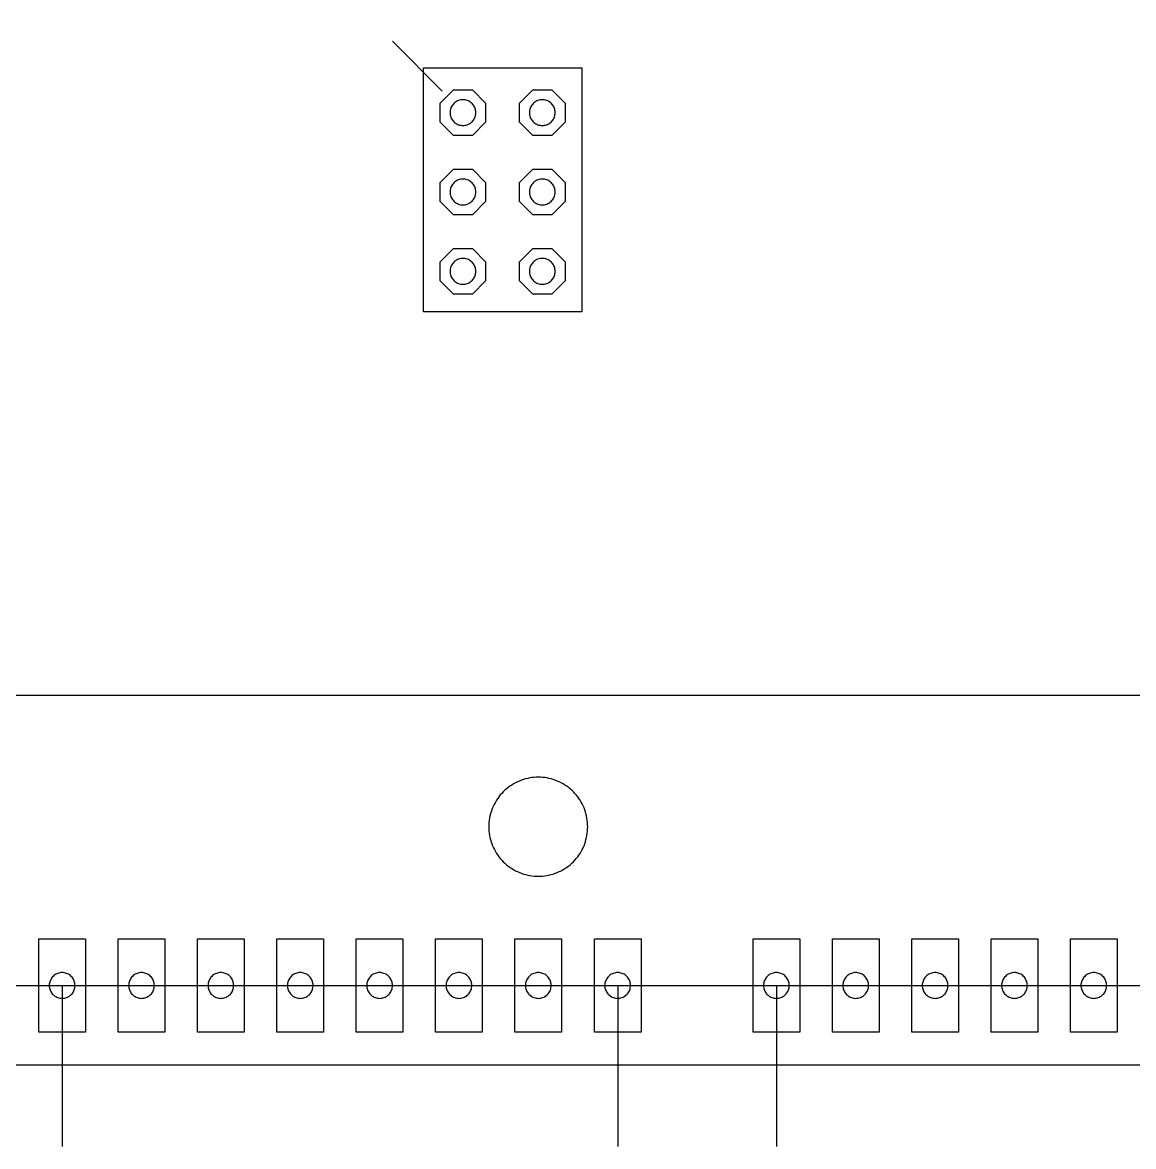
# Model space of a CAD drawing. Extents: x 30 to 168, y 208 to 280.
# Drawn here: x 99.03 to 134.53, y 212.19 to 248.11 of the extents above; entities that cross this region are included whole.
import ezdxf

# ---------------------------------------------------------------- set-up
doc = ezdxf.new("R2010")
doc.units = 0
for name, color, linetype in [('Layer_1', 7, 'CONTINUOUS'), ('Layer_1_copy', 7, 'CONTINUOUS'), ('Layer_1_copy_1', 7, 'CONTINUOUS')]:
    doc.layers.add(name, color=color, linetype=linetype)

msp = doc.modelspace()

# ---------------------------------------------------------------- linework, layer by layer
at = {"layer": 'Layer_1', "color": 7}
for points in [[(49.581959, 214.799837), (148.47212, 214.799837), (148.47212, 216.067672), (151.00777, 218.603319), (151.00777, 252.834522), (148.47212, 255.370147), (148.47212, 265.512735), (145.96073, 268.048382), (49.581959, 268.048382)], [(111.84372, 246.654369), (116.898474, 246.654369), (116.898474, 238.859297), (111.84372, 238.859297)], [(113.825781, 244.926893), (113.400553, 244.501664), (112.799189, 244.501665), (112.373956, 244.926895), (112.373956, 245.528259), (112.799186, 245.953491), (113.400554, 245.95349), (113.825783, 245.528261)], [(116.361426, 244.926893), (115.936198, 244.501664), (115.334833, 244.501665), (114.909601, 244.926895), (114.909601, 245.528259), (115.334831, 245.953491), (115.936199, 245.95349), (116.361428, 245.528261)], [(113.51163, 245.227569)], [(116.047275, 245.227569)], [(113.825781, 242.391248), (113.400553, 241.96602), (112.799189, 241.96602), (112.373956, 242.39125), (112.373956, 242.992614), (112.799186, 243.417847), (113.400554, 243.417845), (113.825783, 242.992616)], [(116.361426, 242.391248), (115.936198, 241.96602), (115.334833, 241.96602), (114.909601, 242.39125), (114.909601, 242.992614), (115.334831, 243.417847), (115.936199, 243.417845), (116.361428, 242.992616)], [(113.51163, 242.691925)], [(116.047275, 242.691925)], [(113.825781, 239.855604), (113.400553, 239.430375), (112.799189, 239.430376), (112.373956, 239.855606), (112.373956, 240.45697), (112.799186, 240.882202), (113.400554, 240.882201), (113.825783, 240.456972)], [(116.361426, 239.855604), (115.936198, 239.430375), (115.334833, 239.430376), (114.909601, 239.855606), (114.909601, 240.45697), (115.334831, 240.882202), (115.936199, 240.882201), (116.361428, 240.456972)], [(113.51163, 240.15628)], [(116.047275, 240.15628)], [(117.091103, 222.406754)], [(99.549708, 218.825786), (101.040013, 218.825786), (101.040013, 215.845176), (99.549708, 215.845176)], [(102.085356, 218.825786), (103.575661, 218.825786), (103.575661, 215.845176), (102.085356, 215.845176)], [(104.621003, 218.825786), (106.111308, 218.825786), (106.111308, 215.845176), (104.621003, 215.845176)], [(107.15665, 218.825786), (108.646955, 218.825786), (108.646955, 215.845176), (107.15665, 215.845176)], [(109.692275, 218.825786), (111.18258, 218.825786), (111.18258, 215.845176), (109.692275, 215.845176)], [(112.227919, 218.825786), (113.718224, 218.825786), (113.718224, 215.845176), (112.227919, 215.845176)], [(114.763569, 218.825786), (116.253874, 218.825786), (116.253874, 215.845176), (114.763569, 215.845176)], [(117.299219, 218.825786), (118.789524, 218.825786), (118.789524, 215.845176), (117.299219, 215.845176)], [(122.370509, 218.825786), (123.860814, 218.825786), (123.860814, 215.845176), (122.370509, 215.845176)], [(124.906159, 218.825786), (126.396464, 218.825786), (126.396464, 215.845176), (124.906159, 215.845176)], [(127.441809, 218.825786), (128.932114, 218.825786), (128.932114, 215.845176), (127.441809, 215.845176)], [(129.977449, 218.825786), (131.467754, 218.825786), (131.467754, 215.845176), (129.977449, 215.845176)], [(132.513079, 218.825786), (134.003384, 218.825786), (134.003384, 215.845176), (132.513079, 215.845176)], [(100.706611, 217.335486)], [(103.242259, 217.335486)], [(105.777906, 217.335486)], [(108.313553, 217.335486)], [(110.849178, 217.335486)], [(113.384822, 217.335486)], [(115.920472, 217.335486)], [(118.456122, 217.335486)], [(123.527412, 217.335486)], [(126.063062, 217.335486)], [(128.598712, 217.335486)], [(131.134352, 217.335486)], [(133.669982, 217.335486)]]:
    msp.add_lwpolyline(points, close=True, dxfattribs=at)
for points in [[(110.84722, 247.507796), (112.44135, 245.913665)], [(38.462051, 217.335485), (145.67087, 217.335485)], [(100.29486, 217.335485), (100.29486, 212.188765)], [(118.04438, 217.335485), (118.04438, 212.188765)], [(123.11567, 217.335485), (123.11567, 212.188765)]]:
    msp.add_lwpolyline(points, dxfattribs=at)
for points, knots in [([(113.51163, 245.227569), (113.50671, 245.179429), (113.496942, 245.083838), (113.421151, 244.957513), (113.310182, 244.863594), (113.172767, 244.813782), (113.026955, 244.813782), (112.889732, 244.863594), (112.777994, 244.957513), (112.705059, 245.083838), (112.679594, 245.227569), (112.705059, 245.3713), (112.777994, 245.497625), (112.889732, 245.591545), (113.026955, 245.641356), (113.172767, 245.641356), (113.310182, 245.591545), (113.421151, 245.497625), (113.496942, 245.3713), (113.50671, 245.275709), (113.51163, 245.227569)], [0, 0, 0, 0, 0.143687, 0.285318, 0.429005, 0.572692, 0.714323, 0.85801, 1.001697, 1.143328, 1.287015, 1.430702, 1.572333, 1.71602, 1.859707, 2.001338, 2.145025, 2.288712, 2.430343, 2.57403, 2.57403, 2.57403, 2.57403]), ([(116.047275, 245.227569), (116.042355, 245.179429), (116.032586, 245.083838), (115.956796, 244.957513), (115.845827, 244.863594), (115.708412, 244.813782), (115.562599, 244.813782), (115.425377, 244.863594), (115.313639, 244.957513), (115.240704, 245.083838), (115.215239, 245.227569), (115.240704, 245.3713), (115.313639, 245.497625), (115.425377, 245.591545), (115.562599, 245.641356), (115.708412, 245.641356), (115.845827, 245.591545), (115.956796, 245.497625), (116.032586, 245.3713), (116.042355, 245.275709), (116.047275, 245.227569)], [0, 0, 0, 0, 0.143687, 0.285318, 0.429005, 0.572692, 0.714323, 0.85801, 1.001697, 1.143328, 1.287015, 1.430702, 1.572333, 1.71602, 1.859707, 2.001338, 2.145025, 2.288712, 2.430343, 2.57403, 2.57403, 2.57403, 2.57403]), ([(113.51163, 242.691925), (113.50671, 242.643785), (113.496942, 242.548194), (113.421151, 242.421869), (113.310182, 242.327949), (113.172767, 242.278137), (113.026955, 242.278137), (112.889732, 242.327949), (112.777994, 242.421869), (112.705059, 242.548194), (112.679594, 242.691925), (112.705059, 242.835656), (112.777994, 242.961981), (112.889732, 243.0559), (113.026955, 243.105712), (113.172767, 243.105712), (113.310182, 243.0559), (113.421151, 242.961981), (113.496942, 242.835656), (113.50671, 242.740065), (113.51163, 242.691925)], [0, 0, 0, 0, 0.143687, 0.285318, 0.429005, 0.572692, 0.714323, 0.85801, 1.001697, 1.143328, 1.287015, 1.430702, 1.572333, 1.71602, 1.859707, 2.001338, 2.145025, 2.288712, 2.430343, 2.57403, 2.57403, 2.57403, 2.57403]), ([(116.047275, 242.691925), (116.042355, 242.643785), (116.032586, 242.548194), (115.956796, 242.421869), (115.845827, 242.327949), (115.708412, 242.278137), (115.562599, 242.278137), (115.425377, 242.327949), (115.313639, 242.421869), (115.240704, 242.548194), (115.215239, 242.691925), (115.240704, 242.835656), (115.313639, 242.961981), (115.425377, 243.0559), (115.562599, 243.105712), (115.708412, 243.105712), (115.845827, 243.0559), (115.956796, 242.961981), (116.032586, 242.835656), (116.042355, 242.740065), (116.047275, 242.691925)], [0, 0, 0, 0, 0.143687, 0.285318, 0.429005, 0.572692, 0.714323, 0.85801, 1.001697, 1.143328, 1.287015, 1.430702, 1.572333, 1.71602, 1.859707, 2.001338, 2.145025, 2.288712, 2.430343, 2.57403, 2.57403, 2.57403, 2.57403]), ([(113.51163, 240.15628), (113.50671, 240.10814), (113.496942, 240.012549), (113.421151, 239.886224), (113.310182, 239.792305), (113.172767, 239.742493), (113.026955, 239.742493), (112.889732, 239.792305), (112.777994, 239.886224), (112.705059, 240.012549), (112.679594, 240.15628), (112.705059, 240.300011), (112.777994, 240.426336), (112.889732, 240.520256), (113.026955, 240.570067), (113.172767, 240.570067), (113.310182, 240.520256), (113.421151, 240.426336), (113.496942, 240.300011), (113.50671, 240.20442), (113.51163, 240.15628)], [0, 0, 0, 0, 0.143687, 0.285318, 0.429005, 0.572692, 0.714323, 0.85801, 1.001697, 1.143328, 1.287015, 1.430702, 1.572333, 1.71602, 1.859707, 2.001338, 2.145025, 2.288712, 2.430343, 2.57403, 2.57403, 2.57403, 2.57403]), ([(116.047275, 240.15628), (116.042355, 240.10814), (116.032586, 240.012549), (115.956796, 239.886224), (115.845827, 239.792305), (115.708412, 239.742493), (115.562599, 239.742493), (115.425377, 239.792305), (115.313639, 239.886224), (115.240704, 240.012549), (115.215239, 240.15628), (115.240704, 240.300011), (115.313639, 240.426336), (115.425377, 240.520256), (115.562599, 240.570067), (115.708412, 240.570067), (115.845827, 240.520256), (115.956796, 240.426336), (116.032586, 240.300011), (116.042355, 240.20442), (116.047275, 240.15628)], [0, 0, 0, 0, 0.143687, 0.285318, 0.429005, 0.572692, 0.714323, 0.85801, 1.001697, 1.143328, 1.287015, 1.430702, 1.572333, 1.71602, 1.859707, 2.001338, 2.145025, 2.288712, 2.430343, 2.57403, 2.57403, 2.57403, 2.57403]), ([(117.091103, 222.406754), (117.072197, 222.221753), (117.034655, 221.854398), (116.743395, 221.368932), (116.316941, 221.008001), (115.788857, 220.816576), (115.228501, 220.816576), (114.701158, 221.008001), (114.27175, 221.368932), (113.991462, 221.854398), (113.8936, 222.406754), (113.991462, 222.95911), (114.27175, 223.444576), (114.701158, 223.805507), (115.228501, 223.996932), (115.788857, 223.996932), (116.316941, 223.805507), (116.743395, 223.444576), (117.034655, 222.95911), (117.072197, 222.591755), (117.091103, 222.406754)], [0, 0, 0, 0, 0.552188, 1.096473, 1.648661, 2.200849, 2.745134, 3.297322, 3.84951, 4.393795, 4.945983, 5.498171, 6.042456, 6.594644, 7.146832, 7.691117, 8.243305, 8.795493, 9.339778, 9.891966, 9.891966, 9.891966, 9.891966]), ([(100.706611, 217.335486), (100.701691, 217.287346), (100.691923, 217.191755), (100.616133, 217.06543), (100.505163, 216.971511), (100.367748, 216.921699), (100.221936, 216.921699), (100.084713, 216.971511), (99.972975, 217.06543), (99.900041, 217.191755), (99.874575, 217.335486), (99.900041, 217.479217), (99.972975, 217.605542), (100.084713, 217.699462), (100.221936, 217.749273), (100.367748, 217.749273), (100.505163, 217.699462), (100.616133, 217.605542), (100.691923, 217.479217), (100.701691, 217.383626), (100.706611, 217.335486)], [0, 0, 0, 0, 0.143687, 0.285318, 0.429005, 0.572692, 0.714323, 0.85801, 1.001697, 1.143328, 1.287015, 1.430702, 1.572333, 1.71602, 1.859707, 2.001338, 2.145025, 2.288712, 2.430343, 2.57403, 2.57403, 2.57403, 2.57403]), ([(103.242259, 217.335486), (103.237339, 217.287346), (103.227571, 217.191755), (103.151781, 217.06543), (103.040811, 216.971511), (102.903396, 216.921699), (102.757584, 216.921699), (102.620361, 216.971511), (102.508623, 217.06543), (102.435689, 217.191755), (102.410223, 217.335486), (102.435689, 217.479217), (102.508623, 217.605542), (102.620361, 217.699462), (102.757584, 217.749273), (102.903396, 217.749273), (103.040811, 217.699462), (103.151781, 217.605542), (103.227571, 217.479217), (103.237339, 217.383626), (103.242259, 217.335486)], [0, 0, 0, 0, 0.143687, 0.285318, 0.429005, 0.572692, 0.714323, 0.85801, 1.001697, 1.143328, 1.287015, 1.430702, 1.572333, 1.71602, 1.859707, 2.001338, 2.145025, 2.288712, 2.430343, 2.57403, 2.57403, 2.57403, 2.57403]), ([(105.777906, 217.335486), (105.772986, 217.287346), (105.763218, 217.191755), (105.687428, 217.06543), (105.576458, 216.971511), (105.439043, 216.921699), (105.293231, 216.921699), (105.156008, 216.971511), (105.04427, 217.06543), (104.971336, 217.191755), (104.94587, 217.335486), (104.971336, 217.479217), (105.04427, 217.605542), (105.156008, 217.699462), (105.293231, 217.749273), (105.439043, 217.749273), (105.576458, 217.699462), (105.687428, 217.605542), (105.763218, 217.479217), (105.772986, 217.383626), (105.777906, 217.335486)], [0, 0, 0, 0, 0.143687, 0.285318, 0.429005, 0.572692, 0.714323, 0.85801, 1.001697, 1.143328, 1.287015, 1.430702, 1.572333, 1.71602, 1.859707, 2.001338, 2.145025, 2.288712, 2.430343, 2.57403, 2.57403, 2.57403, 2.57403]), ([(108.313553, 217.335486), (108.308633, 217.287346), (108.298865, 217.191755), (108.223075, 217.06543), (108.112105, 216.971511), (107.97469, 216.921699), (107.828878, 216.921699), (107.691655, 216.971511), (107.579917, 217.06543), (107.506983, 217.191755), (107.481517, 217.335486), (107.506983, 217.479217), (107.579917, 217.605542), (107.691655, 217.699462), (107.828878, 217.749273), (107.97469, 217.749273), (108.112105, 217.699462), (108.223075, 217.605542), (108.298865, 217.479217), (108.308633, 217.383626), (108.313553, 217.335486)], [0, 0, 0, 0, 0.143687, 0.285318, 0.429005, 0.572692, 0.714323, 0.85801, 1.001697, 1.143328, 1.287015, 1.430702, 1.572333, 1.71602, 1.859707, 2.001338, 2.145025, 2.288712, 2.430343, 2.57403, 2.57403, 2.57403, 2.57403]), ([(110.849178, 217.335486), (110.844258, 217.287346), (110.83449, 217.191755), (110.7587, 217.06543), (110.64773, 216.971511), (110.510315, 216.921699), (110.364503, 216.921699), (110.22728, 216.971511), (110.115542, 217.06543), (110.042608, 217.191755), (110.017142, 217.335486), (110.042608, 217.479217), (110.115542, 217.605542), (110.22728, 217.699462), (110.364503, 217.749273), (110.510315, 217.749273), (110.64773, 217.699462), (110.7587, 217.605542), (110.83449, 217.479217), (110.844258, 217.383626), (110.849178, 217.335486)], [0, 0, 0, 0, 0.143687, 0.285318, 0.429005, 0.572692, 0.714323, 0.85801, 1.001697, 1.143328, 1.287015, 1.430702, 1.572333, 1.71602, 1.859707, 2.001338, 2.145025, 2.288712, 2.430343, 2.57403, 2.57403, 2.57403, 2.57403]), ([(113.384822, 217.335486), (113.379902, 217.287346), (113.370134, 217.191755), (113.294344, 217.06543), (113.183374, 216.971511), (113.045959, 216.921699), (112.900147, 216.921699), (112.762924, 216.971511), (112.651186, 217.06543), (112.578252, 217.191755), (112.552786, 217.335486), (112.578252, 217.479217), (112.651186, 217.605542), (112.762924, 217.699462), (112.900147, 217.749273), (113.045959, 217.749273), (113.183374, 217.699462), (113.294344, 217.605542), (113.370134, 217.479217), (113.379902, 217.383626), (113.384822, 217.335486)], [0, 0, 0, 0, 0.143687, 0.285318, 0.429005, 0.572692, 0.714323, 0.85801, 1.001697, 1.143328, 1.287015, 1.430702, 1.572333, 1.71602, 1.859707, 2.001338, 2.145025, 2.288712, 2.430343, 2.57403, 2.57403, 2.57403, 2.57403]), ([(115.920472, 217.335486), (115.915552, 217.287346), (115.905784, 217.191755), (115.829994, 217.06543), (115.719024, 216.971511), (115.581609, 216.921699), (115.435797, 216.921699), (115.298574, 216.971511), (115.186836, 217.06543), (115.113902, 217.191755), (115.088436, 217.335486), (115.113902, 217.479217), (115.186836, 217.605542), (115.298574, 217.699462), (115.435797, 217.749273), (115.581609, 217.749273), (115.719024, 217.699462), (115.829994, 217.605542), (115.905784, 217.479217), (115.915552, 217.383626), (115.920472, 217.335486)], [0, 0, 0, 0, 0.143687, 0.285318, 0.429005, 0.572692, 0.714323, 0.85801, 1.001697, 1.143328, 1.287015, 1.430702, 1.572333, 1.71602, 1.859707, 2.001338, 2.145025, 2.288712, 2.430343, 2.57403, 2.57403, 2.57403, 2.57403]), ([(118.456122, 217.335486), (118.451202, 217.287346), (118.441434, 217.191755), (118.365644, 217.06543), (118.254674, 216.971511), (118.117259, 216.921699), (117.971447, 216.921699), (117.834224, 216.971511), (117.722486, 217.06543), (117.649552, 217.191755), (117.624086, 217.335486), (117.649552, 217.479217), (117.722486, 217.605542), (117.834224, 217.699462), (117.971447, 217.749273), (118.117259, 217.749273), (118.254674, 217.699462), (118.365644, 217.605542), (118.441434, 217.479217), (118.451202, 217.383626), (118.456122, 217.335486)], [0, 0, 0, 0, 0.143687, 0.285318, 0.429005, 0.572692, 0.714323, 0.85801, 1.001697, 1.143328, 1.287015, 1.430702, 1.572333, 1.71602, 1.859707, 2.001338, 2.145025, 2.288712, 2.430343, 2.57403, 2.57403, 2.57403, 2.57403]), ([(123.527412, 217.335486), (123.522492, 217.287346), (123.512724, 217.191755), (123.436934, 217.06543), (123.325964, 216.971511), (123.188549, 216.921699), (123.042737, 216.921699), (122.905514, 216.971511), (122.793776, 217.06543), (122.720842, 217.191755), (122.695376, 217.335486), (122.720842, 217.479217), (122.793776, 217.605542), (122.905514, 217.699462), (123.042737, 217.749273), (123.188549, 217.749273), (123.325964, 217.699462), (123.436934, 217.605542), (123.512724, 217.479217), (123.522492, 217.383626), (123.527412, 217.335486)], [0, 0, 0, 0, 0.143687, 0.285318, 0.429005, 0.572692, 0.714323, 0.85801, 1.001697, 1.143328, 1.287015, 1.430702, 1.572333, 1.71602, 1.859707, 2.001338, 2.145025, 2.288712, 2.430343, 2.57403, 2.57403, 2.57403, 2.57403]), ([(126.063062, 217.335486), (126.058142, 217.287346), (126.048374, 217.191755), (125.972584, 217.06543), (125.861614, 216.971511), (125.724199, 216.921699), (125.578387, 216.921699), (125.441164, 216.971511), (125.329426, 217.06543), (125.256492, 217.191755), (125.231026, 217.335486), (125.256492, 217.479217), (125.329426, 217.605542), (125.441164, 217.699462), (125.578387, 217.749273), (125.724199, 217.749273), (125.861614, 217.699462), (125.972584, 217.605542), (126.048374, 217.479217), (126.058142, 217.383626), (126.063062, 217.335486)], [0, 0, 0, 0, 0.143687, 0.285318, 0.429005, 0.572692, 0.714323, 0.85801, 1.001697, 1.143328, 1.287015, 1.430702, 1.572333, 1.71602, 1.859707, 2.001338, 2.145025, 2.288712, 2.430343, 2.57403, 2.57403, 2.57403, 2.57403]), ([(128.598712, 217.335486), (128.593792, 217.287346), (128.584024, 217.191755), (128.508234, 217.06543), (128.397264, 216.971511), (128.259849, 216.921699), (128.114037, 216.921699), (127.976814, 216.971511), (127.865076, 217.06543), (127.792142, 217.191755), (127.766676, 217.335486), (127.792142, 217.479217), (127.865076, 217.605542), (127.976814, 217.699462), (128.114037, 217.749273), (128.259849, 217.749273), (128.397264, 217.699462), (128.508234, 217.605542), (128.584024, 217.479217), (128.593792, 217.383626), (128.598712, 217.335486)], [0, 0, 0, 0, 0.143687, 0.285318, 0.429005, 0.572692, 0.714323, 0.85801, 1.001697, 1.143328, 1.287015, 1.430702, 1.572333, 1.71602, 1.859707, 2.001338, 2.145025, 2.288712, 2.430343, 2.57403, 2.57403, 2.57403, 2.57403]), ([(131.134352, 217.335486), (131.129432, 217.287346), (131.119664, 217.191755), (131.043874, 217.06543), (130.932904, 216.971511), (130.795489, 216.921699), (130.649677, 216.921699), (130.512454, 216.971511), (130.400716, 217.06543), (130.327782, 217.191755), (130.302316, 217.335486), (130.327782, 217.479217), (130.400716, 217.605542), (130.512454, 217.699462), (130.649677, 217.749273), (130.795489, 217.749273), (130.932904, 217.699462), (131.043874, 217.605542), (131.119664, 217.479217), (131.129432, 217.383626), (131.134352, 217.335486)], [0, 0, 0, 0, 0.143687, 0.285318, 0.429005, 0.572692, 0.714323, 0.85801, 1.001697, 1.143328, 1.287015, 1.430702, 1.572333, 1.71602, 1.859707, 2.001338, 2.145025, 2.288712, 2.430343, 2.57403, 2.57403, 2.57403, 2.57403]), ([(133.669982, 217.335486), (133.665062, 217.287346), (133.655294, 217.191755), (133.579504, 217.06543), (133.468534, 216.971511), (133.331119, 216.921699), (133.185307, 216.921699), (133.048084, 216.971511), (132.936346, 217.06543), (132.863412, 217.191755), (132.837946, 217.335486), (132.863412, 217.479217), (132.936346, 217.605542), (133.048084, 217.699462), (133.185307, 217.749273), (133.331119, 217.749273), (133.468534, 217.699462), (133.579504, 217.605542), (133.655294, 217.479217), (133.665062, 217.383626), (133.669982, 217.335486)], [0, 0, 0, 0, 0.143687, 0.285318, 0.429005, 0.572692, 0.714323, 0.85801, 1.001697, 1.143328, 1.287015, 1.430702, 1.572333, 1.71602, 1.859707, 2.001338, 2.145025, 2.288712, 2.430343, 2.57403, 2.57403, 2.57403, 2.57403])]:
    msp.add_open_spline(points, degree=3, knots=knots, dxfattribs=at)
at = {"layer": 'Layer_1_copy', "color": 7}
for points in [[(49.581959, 214.799837), (148.47212, 214.799837), (148.47212, 216.067672), (151.00777, 218.603319), (151.00777, 252.834522), (148.47212, 255.370147), (148.47212, 265.512735), (145.96073, 268.048382), (49.581959, 268.048382)], [(111.84372, 246.654369), (116.898474, 246.654369), (116.898474, 238.859297), (111.84372, 238.859297)], [(113.825781, 244.926893), (113.400553, 244.501664), (112.799189, 244.501665), (112.373956, 244.926895), (112.373956, 245.528259), (112.799186, 245.953491), (113.400554, 245.95349), (113.825783, 245.528261)], [(116.361426, 244.926893), (115.936198, 244.501664), (115.334833, 244.501665), (114.909601, 244.926895), (114.909601, 245.528259), (115.334831, 245.953491), (115.936199, 245.95349), (116.361428, 245.528261)], [(113.51163, 245.227569)], [(116.047275, 245.227569)], [(113.825781, 242.391248), (113.400553, 241.96602), (112.799189, 241.96602), (112.373956, 242.39125), (112.373956, 242.992614), (112.799186, 243.417847), (113.400554, 243.417845), (113.825783, 242.992616)], [(116.361426, 242.391248), (115.936198, 241.96602), (115.334833, 241.96602), (114.909601, 242.39125), (114.909601, 242.992614), (115.334831, 243.417847), (115.936199, 243.417845), (116.361428, 242.992616)], [(113.51163, 242.691925)], [(116.047275, 242.691925)], [(113.825781, 239.855604), (113.400553, 239.430375), (112.799189, 239.430376), (112.373956, 239.855606), (112.373956, 240.45697), (112.799186, 240.882202), (113.400554, 240.882201), (113.825783, 240.456972)], [(116.361426, 239.855604), (115.936198, 239.430375), (115.334833, 239.430376), (114.909601, 239.855606), (114.909601, 240.45697), (115.334831, 240.882202), (115.936199, 240.882201), (116.361428, 240.456972)], [(113.51163, 240.15628)], [(116.047275, 240.15628)], [(117.091103, 222.406754)], [(99.549708, 218.825786), (101.040013, 218.825786), (101.040013, 215.845176), (99.549708, 215.845176)], [(102.085356, 218.825786), (103.575661, 218.825786), (103.575661, 215.845176), (102.085356, 215.845176)], [(104.621003, 218.825786), (106.111308, 218.825786), (106.111308, 215.845176), (104.621003, 215.845176)], [(107.15665, 218.825786), (108.646955, 218.825786), (108.646955, 215.845176), (107.15665, 215.845176)], [(109.692275, 218.825786), (111.18258, 218.825786), (111.18258, 215.845176), (109.692275, 215.845176)], [(112.227919, 218.825786), (113.718224, 218.825786), (113.718224, 215.845176), (112.227919, 215.845176)], [(114.763569, 218.825786), (116.253874, 218.825786), (116.253874, 215.845176), (114.763569, 215.845176)], [(117.299219, 218.825786), (118.789524, 218.825786), (118.789524, 215.845176), (117.299219, 215.845176)], [(122.370509, 218.825786), (123.860814, 218.825786), (123.860814, 215.845176), (122.370509, 215.845176)], [(124.906159, 218.825786), (126.396464, 218.825786), (126.396464, 215.845176), (124.906159, 215.845176)], [(127.441809, 218.825786), (128.932114, 218.825786), (128.932114, 215.845176), (127.441809, 215.845176)], [(129.977449, 218.825786), (131.467754, 218.825786), (131.467754, 215.845176), (129.977449, 215.845176)], [(132.513079, 218.825786), (134.003384, 218.825786), (134.003384, 215.845176), (132.513079, 215.845176)], [(100.706611, 217.335486)], [(103.242259, 217.335486)], [(105.777906, 217.335486)], [(108.313553, 217.335486)], [(110.849178, 217.335486)], [(113.384822, 217.335486)], [(115.920472, 217.335486)], [(118.456122, 217.335486)], [(123.527412, 217.335486)], [(126.063062, 217.335486)], [(128.598712, 217.335486)], [(131.134352, 217.335486)], [(133.669982, 217.335486)]]:
    msp.add_lwpolyline(points, close=True, dxfattribs=at)
for points in [[(110.84722, 247.507796), (112.44135, 245.913665)], [(38.462051, 217.335485), (145.67087, 217.335485)], [(100.29486, 217.335485), (100.29486, 212.188765)], [(118.04438, 217.335485), (118.04438, 212.188765)], [(123.11567, 217.335485), (123.11567, 212.188765)]]:
    msp.add_lwpolyline(points, dxfattribs=at)
for points, knots in [([(113.51163, 245.227569), (113.50671, 245.179429), (113.496942, 245.083838), (113.421151, 244.957513), (113.310182, 244.863594), (113.172767, 244.813782), (113.026955, 244.813782), (112.889732, 244.863594), (112.777994, 244.957513), (112.705059, 245.083838), (112.679594, 245.227569), (112.705059, 245.3713), (112.777994, 245.497625), (112.889732, 245.591545), (113.026955, 245.641356), (113.172767, 245.641356), (113.310182, 245.591545), (113.421151, 245.497625), (113.496942, 245.3713), (113.50671, 245.275709), (113.51163, 245.227569)], [0, 0, 0, 0, 0.143687, 0.285318, 0.429005, 0.572692, 0.714323, 0.85801, 1.001697, 1.143328, 1.287015, 1.430702, 1.572333, 1.71602, 1.859707, 2.001338, 2.145025, 2.288712, 2.430343, 2.57403, 2.57403, 2.57403, 2.57403]), ([(116.047275, 245.227569), (116.042355, 245.179429), (116.032586, 245.083838), (115.956796, 244.957513), (115.845827, 244.863594), (115.708412, 244.813782), (115.562599, 244.813782), (115.425377, 244.863594), (115.313639, 244.957513), (115.240704, 245.083838), (115.215239, 245.227569), (115.240704, 245.3713), (115.313639, 245.497625), (115.425377, 245.591545), (115.562599, 245.641356), (115.708412, 245.641356), (115.845827, 245.591545), (115.956796, 245.497625), (116.032586, 245.3713), (116.042355, 245.275709), (116.047275, 245.227569)], [0, 0, 0, 0, 0.143687, 0.285318, 0.429005, 0.572692, 0.714323, 0.85801, 1.001697, 1.143328, 1.287015, 1.430702, 1.572333, 1.71602, 1.859707, 2.001338, 2.145025, 2.288712, 2.430343, 2.57403, 2.57403, 2.57403, 2.57403]), ([(113.51163, 242.691925), (113.50671, 242.643785), (113.496942, 242.548194), (113.421151, 242.421869), (113.310182, 242.327949), (113.172767, 242.278137), (113.026955, 242.278137), (112.889732, 242.327949), (112.777994, 242.421869), (112.705059, 242.548194), (112.679594, 242.691925), (112.705059, 242.835656), (112.777994, 242.961981), (112.889732, 243.0559), (113.026955, 243.105712), (113.172767, 243.105712), (113.310182, 243.0559), (113.421151, 242.961981), (113.496942, 242.835656), (113.50671, 242.740065), (113.51163, 242.691925)], [0, 0, 0, 0, 0.143687, 0.285318, 0.429005, 0.572692, 0.714323, 0.85801, 1.001697, 1.143328, 1.287015, 1.430702, 1.572333, 1.71602, 1.859707, 2.001338, 2.145025, 2.288712, 2.430343, 2.57403, 2.57403, 2.57403, 2.57403]), ([(116.047275, 242.691925), (116.042355, 242.643785), (116.032586, 242.548194), (115.956796, 242.421869), (115.845827, 242.327949), (115.708412, 242.278137), (115.562599, 242.278137), (115.425377, 242.327949), (115.313639, 242.421869), (115.240704, 242.548194), (115.215239, 242.691925), (115.240704, 242.835656), (115.313639, 242.961981), (115.425377, 243.0559), (115.562599, 243.105712), (115.708412, 243.105712), (115.845827, 243.0559), (115.956796, 242.961981), (116.032586, 242.835656), (116.042355, 242.740065), (116.047275, 242.691925)], [0, 0, 0, 0, 0.143687, 0.285318, 0.429005, 0.572692, 0.714323, 0.85801, 1.001697, 1.143328, 1.287015, 1.430702, 1.572333, 1.71602, 1.859707, 2.001338, 2.145025, 2.288712, 2.430343, 2.57403, 2.57403, 2.57403, 2.57403]), ([(113.51163, 240.15628), (113.50671, 240.10814), (113.496942, 240.012549), (113.421151, 239.886224), (113.310182, 239.792305), (113.172767, 239.742493), (113.026955, 239.742493), (112.889732, 239.792305), (112.777994, 239.886224), (112.705059, 240.012549), (112.679594, 240.15628), (112.705059, 240.300011), (112.777994, 240.426336), (112.889732, 240.520256), (113.026955, 240.570067), (113.172767, 240.570067), (113.310182, 240.520256), (113.421151, 240.426336), (113.496942, 240.300011), (113.50671, 240.20442), (113.51163, 240.15628)], [0, 0, 0, 0, 0.143687, 0.285318, 0.429005, 0.572692, 0.714323, 0.85801, 1.001697, 1.143328, 1.287015, 1.430702, 1.572333, 1.71602, 1.859707, 2.001338, 2.145025, 2.288712, 2.430343, 2.57403, 2.57403, 2.57403, 2.57403]), ([(116.047275, 240.15628), (116.042355, 240.10814), (116.032586, 240.012549), (115.956796, 239.886224), (115.845827, 239.792305), (115.708412, 239.742493), (115.562599, 239.742493), (115.425377, 239.792305), (115.313639, 239.886224), (115.240704, 240.012549), (115.215239, 240.15628), (115.240704, 240.300011), (115.313639, 240.426336), (115.425377, 240.520256), (115.562599, 240.570067), (115.708412, 240.570067), (115.845827, 240.520256), (115.956796, 240.426336), (116.032586, 240.300011), (116.042355, 240.20442), (116.047275, 240.15628)], [0, 0, 0, 0, 0.143687, 0.285318, 0.429005, 0.572692, 0.714323, 0.85801, 1.001697, 1.143328, 1.287015, 1.430702, 1.572333, 1.71602, 1.859707, 2.001338, 2.145025, 2.288712, 2.430343, 2.57403, 2.57403, 2.57403, 2.57403]), ([(117.091103, 222.406754), (117.072197, 222.221753), (117.034655, 221.854398), (116.743395, 221.368932), (116.316941, 221.008001), (115.788857, 220.816576), (115.228501, 220.816576), (114.701158, 221.008001), (114.27175, 221.368932), (113.991462, 221.854398), (113.8936, 222.406754), (113.991462, 222.95911), (114.27175, 223.444576), (114.701158, 223.805507), (115.228501, 223.996932), (115.788857, 223.996932), (116.316941, 223.805507), (116.743395, 223.444576), (117.034655, 222.95911), (117.072197, 222.591755), (117.091103, 222.406754)], [0, 0, 0, 0, 0.552188, 1.096473, 1.648661, 2.200849, 2.745134, 3.297322, 3.84951, 4.393795, 4.945983, 5.498171, 6.042456, 6.594644, 7.146832, 7.691117, 8.243305, 8.795493, 9.339778, 9.891966, 9.891966, 9.891966, 9.891966]), ([(100.706611, 217.335486), (100.701691, 217.287346), (100.691923, 217.191755), (100.616133, 217.06543), (100.505163, 216.971511), (100.367748, 216.921699), (100.221936, 216.921699), (100.084713, 216.971511), (99.972975, 217.06543), (99.900041, 217.191755), (99.874575, 217.335486), (99.900041, 217.479217), (99.972975, 217.605542), (100.084713, 217.699462), (100.221936, 217.749273), (100.367748, 217.749273), (100.505163, 217.699462), (100.616133, 217.605542), (100.691923, 217.479217), (100.701691, 217.383626), (100.706611, 217.335486)], [0, 0, 0, 0, 0.143687, 0.285318, 0.429005, 0.572692, 0.714323, 0.85801, 1.001697, 1.143328, 1.287015, 1.430702, 1.572333, 1.71602, 1.859707, 2.001338, 2.145025, 2.288712, 2.430343, 2.57403, 2.57403, 2.57403, 2.57403]), ([(103.242259, 217.335486), (103.237339, 217.287346), (103.227571, 217.191755), (103.151781, 217.06543), (103.040811, 216.971511), (102.903396, 216.921699), (102.757584, 216.921699), (102.620361, 216.971511), (102.508623, 217.06543), (102.435689, 217.191755), (102.410223, 217.335486), (102.435689, 217.479217), (102.508623, 217.605542), (102.620361, 217.699462), (102.757584, 217.749273), (102.903396, 217.749273), (103.040811, 217.699462), (103.151781, 217.605542), (103.227571, 217.479217), (103.237339, 217.383626), (103.242259, 217.335486)], [0, 0, 0, 0, 0.143687, 0.285318, 0.429005, 0.572692, 0.714323, 0.85801, 1.001697, 1.143328, 1.287015, 1.430702, 1.572333, 1.71602, 1.859707, 2.001338, 2.145025, 2.288712, 2.430343, 2.57403, 2.57403, 2.57403, 2.57403]), ([(105.777906, 217.335486), (105.772986, 217.287346), (105.763218, 217.191755), (105.687428, 217.06543), (105.576458, 216.971511), (105.439043, 216.921699), (105.293231, 216.921699), (105.156008, 216.971511), (105.04427, 217.06543), (104.971336, 217.191755), (104.94587, 217.335486), (104.971336, 217.479217), (105.04427, 217.605542), (105.156008, 217.699462), (105.293231, 217.749273), (105.439043, 217.749273), (105.576458, 217.699462), (105.687428, 217.605542), (105.763218, 217.479217), (105.772986, 217.383626), (105.777906, 217.335486)], [0, 0, 0, 0, 0.143687, 0.285318, 0.429005, 0.572692, 0.714323, 0.85801, 1.001697, 1.143328, 1.287015, 1.430702, 1.572333, 1.71602, 1.859707, 2.001338, 2.145025, 2.288712, 2.430343, 2.57403, 2.57403, 2.57403, 2.57403]), ([(108.313553, 217.335486), (108.308633, 217.287346), (108.298865, 217.191755), (108.223075, 217.06543), (108.112105, 216.971511), (107.97469, 216.921699), (107.828878, 216.921699), (107.691655, 216.971511), (107.579917, 217.06543), (107.506983, 217.191755), (107.481517, 217.335486), (107.506983, 217.479217), (107.579917, 217.605542), (107.691655, 217.699462), (107.828878, 217.749273), (107.97469, 217.749273), (108.112105, 217.699462), (108.223075, 217.605542), (108.298865, 217.479217), (108.308633, 217.383626), (108.313553, 217.335486)], [0, 0, 0, 0, 0.143687, 0.285318, 0.429005, 0.572692, 0.714323, 0.85801, 1.001697, 1.143328, 1.287015, 1.430702, 1.572333, 1.71602, 1.859707, 2.001338, 2.145025, 2.288712, 2.430343, 2.57403, 2.57403, 2.57403, 2.57403]), ([(110.849178, 217.335486), (110.844258, 217.287346), (110.83449, 217.191755), (110.7587, 217.06543), (110.64773, 216.971511), (110.510315, 216.921699), (110.364503, 216.921699), (110.22728, 216.971511), (110.115542, 217.06543), (110.042608, 217.191755), (110.017142, 217.335486), (110.042608, 217.479217), (110.115542, 217.605542), (110.22728, 217.699462), (110.364503, 217.749273), (110.510315, 217.749273), (110.64773, 217.699462), (110.7587, 217.605542), (110.83449, 217.479217), (110.844258, 217.383626), (110.849178, 217.335486)], [0, 0, 0, 0, 0.143687, 0.285318, 0.429005, 0.572692, 0.714323, 0.85801, 1.001697, 1.143328, 1.287015, 1.430702, 1.572333, 1.71602, 1.859707, 2.001338, 2.145025, 2.288712, 2.430343, 2.57403, 2.57403, 2.57403, 2.57403]), ([(113.384822, 217.335486), (113.379902, 217.287346), (113.370134, 217.191755), (113.294344, 217.06543), (113.183374, 216.971511), (113.045959, 216.921699), (112.900147, 216.921699), (112.762924, 216.971511), (112.651186, 217.06543), (112.578252, 217.191755), (112.552786, 217.335486), (112.578252, 217.479217), (112.651186, 217.605542), (112.762924, 217.699462), (112.900147, 217.749273), (113.045959, 217.749273), (113.183374, 217.699462), (113.294344, 217.605542), (113.370134, 217.479217), (113.379902, 217.383626), (113.384822, 217.335486)], [0, 0, 0, 0, 0.143687, 0.285318, 0.429005, 0.572692, 0.714323, 0.85801, 1.001697, 1.143328, 1.287015, 1.430702, 1.572333, 1.71602, 1.859707, 2.001338, 2.145025, 2.288712, 2.430343, 2.57403, 2.57403, 2.57403, 2.57403]), ([(115.920472, 217.335486), (115.915552, 217.287346), (115.905784, 217.191755), (115.829994, 217.06543), (115.719024, 216.971511), (115.581609, 216.921699), (115.435797, 216.921699), (115.298574, 216.971511), (115.186836, 217.06543), (115.113902, 217.191755), (115.088436, 217.335486), (115.113902, 217.479217), (115.186836, 217.605542), (115.298574, 217.699462), (115.435797, 217.749273), (115.581609, 217.749273), (115.719024, 217.699462), (115.829994, 217.605542), (115.905784, 217.479217), (115.915552, 217.383626), (115.920472, 217.335486)], [0, 0, 0, 0, 0.143687, 0.285318, 0.429005, 0.572692, 0.714323, 0.85801, 1.001697, 1.143328, 1.287015, 1.430702, 1.572333, 1.71602, 1.859707, 2.001338, 2.145025, 2.288712, 2.430343, 2.57403, 2.57403, 2.57403, 2.57403]), ([(118.456122, 217.335486), (118.451202, 217.287346), (118.441434, 217.191755), (118.365644, 217.06543), (118.254674, 216.971511), (118.117259, 216.921699), (117.971447, 216.921699), (117.834224, 216.971511), (117.722486, 217.06543), (117.649552, 217.191755), (117.624086, 217.335486), (117.649552, 217.479217), (117.722486, 217.605542), (117.834224, 217.699462), (117.971447, 217.749273), (118.117259, 217.749273), (118.254674, 217.699462), (118.365644, 217.605542), (118.441434, 217.479217), (118.451202, 217.383626), (118.456122, 217.335486)], [0, 0, 0, 0, 0.143687, 0.285318, 0.429005, 0.572692, 0.714323, 0.85801, 1.001697, 1.143328, 1.287015, 1.430702, 1.572333, 1.71602, 1.859707, 2.001338, 2.145025, 2.288712, 2.430343, 2.57403, 2.57403, 2.57403, 2.57403]), ([(123.527412, 217.335486), (123.522492, 217.287346), (123.512724, 217.191755), (123.436934, 217.06543), (123.325964, 216.971511), (123.188549, 216.921699), (123.042737, 216.921699), (122.905514, 216.971511), (122.793776, 217.06543), (122.720842, 217.191755), (122.695376, 217.335486), (122.720842, 217.479217), (122.793776, 217.605542), (122.905514, 217.699462), (123.042737, 217.749273), (123.188549, 217.749273), (123.325964, 217.699462), (123.436934, 217.605542), (123.512724, 217.479217), (123.522492, 217.383626), (123.527412, 217.335486)], [0, 0, 0, 0, 0.143687, 0.285318, 0.429005, 0.572692, 0.714323, 0.85801, 1.001697, 1.143328, 1.287015, 1.430702, 1.572333, 1.71602, 1.859707, 2.001338, 2.145025, 2.288712, 2.430343, 2.57403, 2.57403, 2.57403, 2.57403]), ([(126.063062, 217.335486), (126.058142, 217.287346), (126.048374, 217.191755), (125.972584, 217.06543), (125.861614, 216.971511), (125.724199, 216.921699), (125.578387, 216.921699), (125.441164, 216.971511), (125.329426, 217.06543), (125.256492, 217.191755), (125.231026, 217.335486), (125.256492, 217.479217), (125.329426, 217.605542), (125.441164, 217.699462), (125.578387, 217.749273), (125.724199, 217.749273), (125.861614, 217.699462), (125.972584, 217.605542), (126.048374, 217.479217), (126.058142, 217.383626), (126.063062, 217.335486)], [0, 0, 0, 0, 0.143687, 0.285318, 0.429005, 0.572692, 0.714323, 0.85801, 1.001697, 1.143328, 1.287015, 1.430702, 1.572333, 1.71602, 1.859707, 2.001338, 2.145025, 2.288712, 2.430343, 2.57403, 2.57403, 2.57403, 2.57403]), ([(128.598712, 217.335486), (128.593792, 217.287346), (128.584024, 217.191755), (128.508234, 217.06543), (128.397264, 216.971511), (128.259849, 216.921699), (128.114037, 216.921699), (127.976814, 216.971511), (127.865076, 217.06543), (127.792142, 217.191755), (127.766676, 217.335486), (127.792142, 217.479217), (127.865076, 217.605542), (127.976814, 217.699462), (128.114037, 217.749273), (128.259849, 217.749273), (128.397264, 217.699462), (128.508234, 217.605542), (128.584024, 217.479217), (128.593792, 217.383626), (128.598712, 217.335486)], [0, 0, 0, 0, 0.143687, 0.285318, 0.429005, 0.572692, 0.714323, 0.85801, 1.001697, 1.143328, 1.287015, 1.430702, 1.572333, 1.71602, 1.859707, 2.001338, 2.145025, 2.288712, 2.430343, 2.57403, 2.57403, 2.57403, 2.57403]), ([(131.134352, 217.335486), (131.129432, 217.287346), (131.119664, 217.191755), (131.043874, 217.06543), (130.932904, 216.971511), (130.795489, 216.921699), (130.649677, 216.921699), (130.512454, 216.971511), (130.400716, 217.06543), (130.327782, 217.191755), (130.302316, 217.335486), (130.327782, 217.479217), (130.400716, 217.605542), (130.512454, 217.699462), (130.649677, 217.749273), (130.795489, 217.749273), (130.932904, 217.699462), (131.043874, 217.605542), (131.119664, 217.479217), (131.129432, 217.383626), (131.134352, 217.335486)], [0, 0, 0, 0, 0.143687, 0.285318, 0.429005, 0.572692, 0.714323, 0.85801, 1.001697, 1.143328, 1.287015, 1.430702, 1.572333, 1.71602, 1.859707, 2.001338, 2.145025, 2.288712, 2.430343, 2.57403, 2.57403, 2.57403, 2.57403]), ([(133.669982, 217.335486), (133.665062, 217.287346), (133.655294, 217.191755), (133.579504, 217.06543), (133.468534, 216.971511), (133.331119, 216.921699), (133.185307, 216.921699), (133.048084, 216.971511), (132.936346, 217.06543), (132.863412, 217.191755), (132.837946, 217.335486), (132.863412, 217.479217), (132.936346, 217.605542), (133.048084, 217.699462), (133.185307, 217.749273), (133.331119, 217.749273), (133.468534, 217.699462), (133.579504, 217.605542), (133.655294, 217.479217), (133.665062, 217.383626), (133.669982, 217.335486)], [0, 0, 0, 0, 0.143687, 0.285318, 0.429005, 0.572692, 0.714323, 0.85801, 1.001697, 1.143328, 1.287015, 1.430702, 1.572333, 1.71602, 1.859707, 2.001338, 2.145025, 2.288712, 2.430343, 2.57403, 2.57403, 2.57403, 2.57403])]:
    msp.add_open_spline(points, degree=3, knots=knots, dxfattribs=at)
at = {"layer": 'Layer_1_copy_1', "color": 7}
msp.add_lwpolyline([(66.046193, 226.613605), (164.93636, 226.613605), (164.93636, 227.881441), (167.47201, 230.417085), (167.47201, 264.64829), (164.93636, 267.183915), (164.93636, 277.326503), (162.42497, 279.86215), (66.046193, 279.86215)], close=True, dxfattribs=at)

doc.saveas('drawing.dxf')
